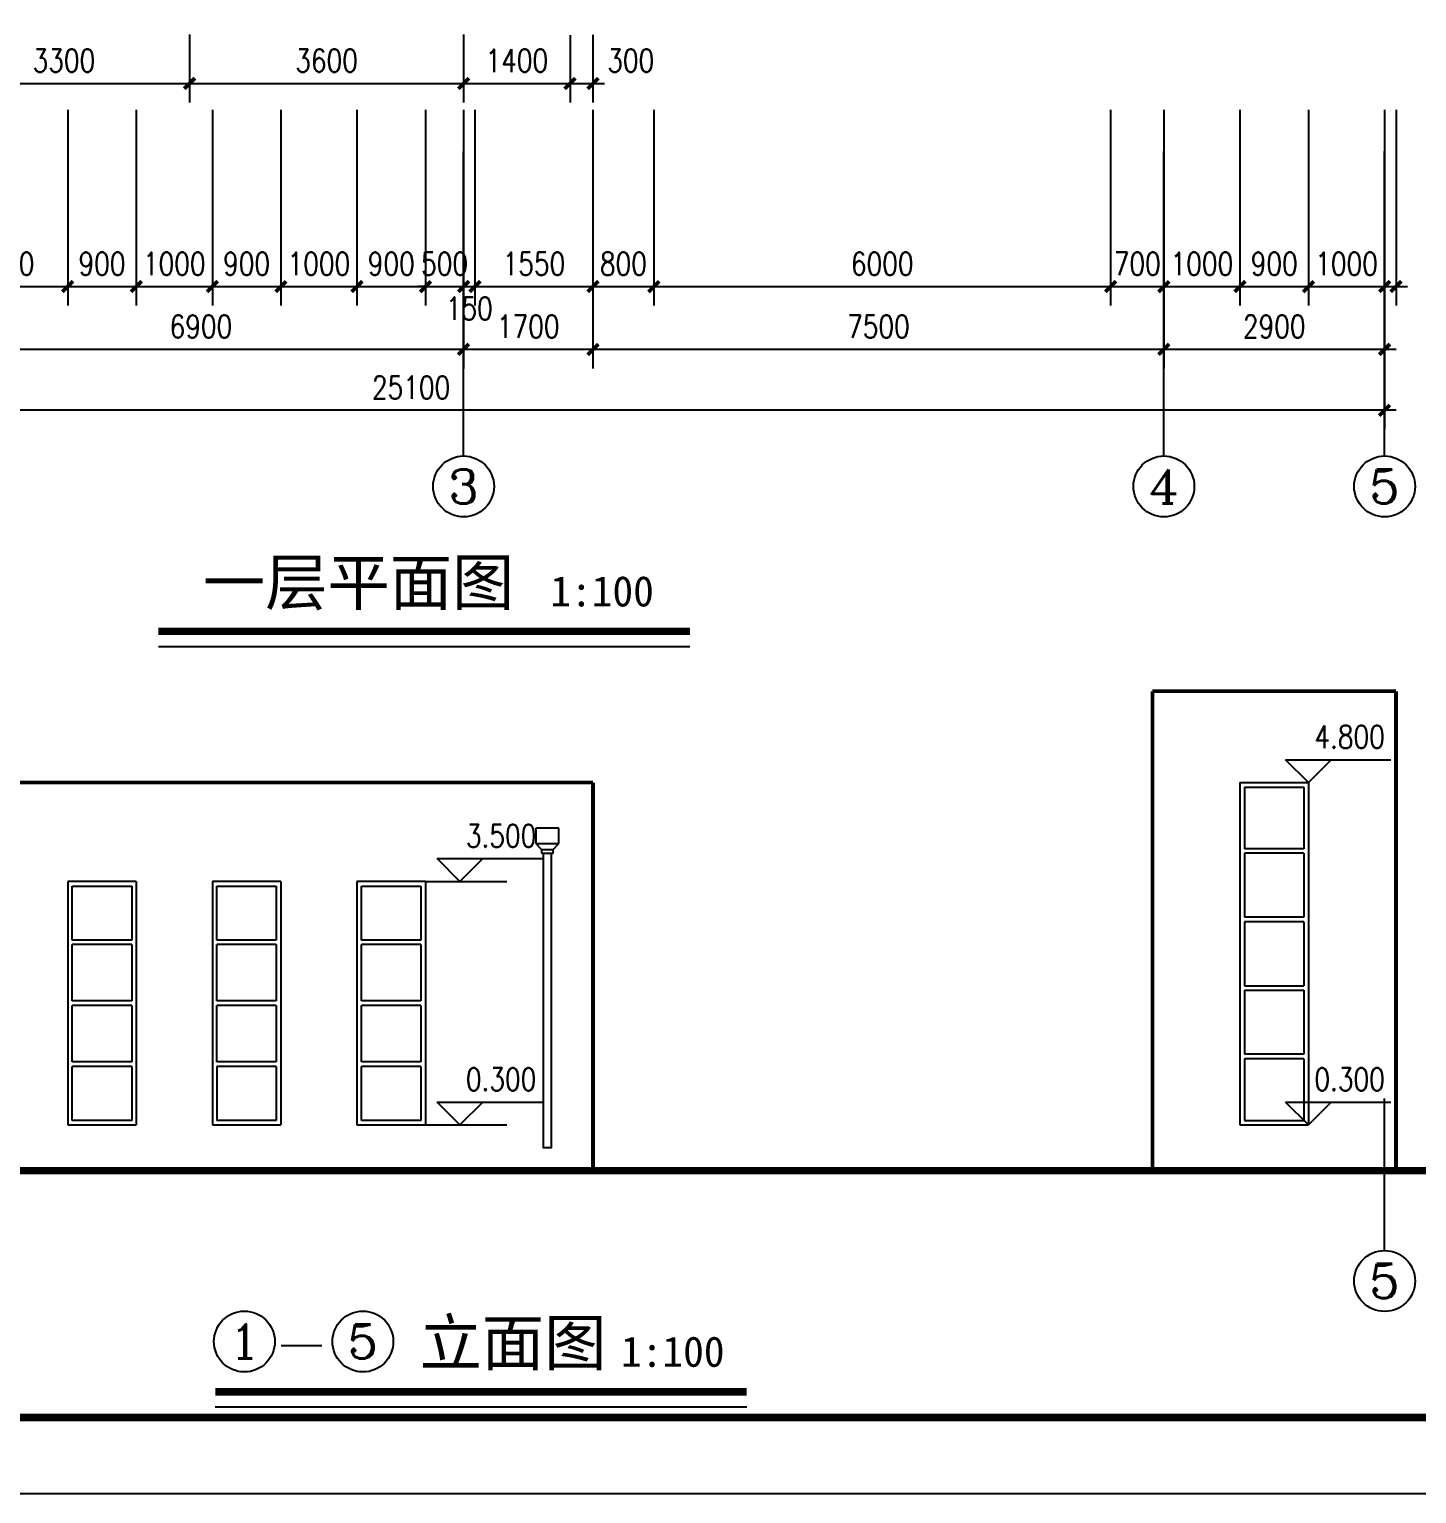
# Model space of a CAD drawing. Extents: x 458975 to 585950, y -118893 to 21149.
# Drawn here: x 476254 to 494481, y -70226 to -50985 of the extents above; entities that cross this region are included whole.
import ezdxf
from ezdxf.enums import TextEntityAlignment as Align

# ---------------------------------------------------------------- set-up
doc = ezdxf.new("R2010")
doc.units = 0
doc.header["$LTSCALE"] = 1000
doc.header["$MEASUREMENT"] = 0
doc.linetypes.add('ACAD_ISO04W100', pattern=[30.5, 24, -3, 0.5, -3])
doc.layers.get('0').update_dxf_attribs({"linetype": 'CONTINUOUS'})
doc.layers.get('DEFPOINTS').update_dxf_attribs({"linetype": 'CONTINUOUS'})
for name, color, linetype in [('AXIS', 3, 'CONTINUOUS'), ('AXIS_TEXT', 3, 'CONTINUOUS'), ('DOTE', 1, 'ACAD_ISO04W100'), ('E_GROUND', 2, 'CONTINUOUS'), ('E_OTHER', 7, 'CONTINUOUS'), ('E_WALL', 255, 'CONTINUOUS'), ('E_WINDOW', 4, 'CONTINUOUS'), ('LEVL', 3, 'CONTINUOUS'), ('PUB_DIM', 3, 'CONTINUOUS'), ('PUB_TEXT', 7, 'CONTINUOUS'), ('PUB_TITLE', 4, 'CONTINUOUS')]:
    doc.layers.add(name, color=color, linetype=linetype)
doc.styles.add('-新宋体', font='NSimSun.ttf')
doc.styles.add('COMPLEX', font='COMPLEX.shx')
doc.styles.add('dim_font', font='SIMPLEX.shx', dxfattribs={"width": 0.8})
doc.dimstyles.new('DIMN', dxfattribs={"dimtxt": 300, "dimasz": 100, "dimexe": 250, "dimexo": 300, "dimgap": 0, "dimtad": 0, "dimdec": 0, "dimzin": 0, "dimdsep": 46, "dimtxsty": 'dim_font', "dimblk": 'ARCHTICK', "dimcen": 0.09, "dimdle": 150, "dimclrt": 7, "dimazin": 0, "dimtfac": 1, "dimtdec": 0, "dimtix": 1, "dimtmove": 2, "dimatfit": 3, "dimfxl": 1, "dimtvp": 1, "dimtolj": 1, "dimtzin": 0, "dimarcsym": 0})

# ---------------------------------------------------------------- blocks, each defined once
blk = doc.blocks.new('_axiso')
blk.add_circle((0, 0), 0.5)
at = {"layer": 'AXIS_TEXT', "style": 'COMPLEX', "width": 1.041667}
blk.add_attdef('A', text='', height=0.56, dxfattribs=at).set_placement((-0.25, -0.28), (0.25, -0.28), align=Align.FIT)
blk = doc.blocks.new('_archtick')
at = {"const_width": 0.5}
blk.add_lwpolyline([(-0.7, -0.7), (0.7, 0.7)], dxfattribs=at)
blk = doc.blocks.new('*D15')
at = {"layer": 'AXIS', "color": 0, "lineweight": -2, "transparency": 16777216}
for p, q in [((491159, -52891), (491159, -55441)), ((494059, -52891), (494059, -55441)), ((494209, -55191), (491009, -55191))]:
    blk.add_line(p, q, dxfattribs=at)
at = {"layer": 'DEFPOINTS', "color": 0, "transparency": 16777216}
for p in [(491159, -52591), (494059, -52591), (491159, -55191)]:
    blk.add_point(p, dxfattribs=at)
at = {"layer": 'AXIS', "color": 0, "lineweight": -2, "transparency": 16777216, "xscale": 100, "yscale": 100, "zscale": 100, "rotation": 180}
blk.add_blockref('_archtick', (491159, -55191), dxfattribs=at)
at = {"layer": 'AXIS', "color": 0, "lineweight": -2, "transparency": 16777216, "xscale": 100, "yscale": 100, "zscale": 100}
blk.add_blockref('_archtick', (494059, -55191), dxfattribs=at)
at = {"layer": 'AXIS', "color": 7, "transparency": 16777216, "insert": (492609, -54891), "char_height": 300, "attachment_point": 5, "style": 'dim_font'}
blk.add_mtext('\\A1;2900', dxfattribs=at)
blk = doc.blocks.new('*D16')
at = {"layer": 'AXIS', "color": 0, "lineweight": -2, "transparency": 16777216}
for p, q in [((483659, -52891), (483659, -55441)), ((491159, -52891), (491159, -55441)), ((491309, -55191), (483509, -55191))]:
    blk.add_line(p, q, dxfattribs=at)
at = {"layer": 'DEFPOINTS', "color": 0, "transparency": 16777216}
for p in [(483659, -52591), (491159, -52591), (483659, -55191)]:
    blk.add_point(p, dxfattribs=at)
at = {"layer": 'AXIS', "color": 0, "lineweight": -2, "transparency": 16777216, "xscale": 100, "yscale": 100, "zscale": 100, "rotation": 180}
blk.add_blockref('_archtick', (483659, -55191), dxfattribs=at)
at = {"layer": 'AXIS', "color": 0, "lineweight": -2, "transparency": 16777216, "xscale": 100, "yscale": 100, "zscale": 100}
blk.add_blockref('_archtick', (491159, -55191), dxfattribs=at)
at = {"layer": 'AXIS', "color": 7, "transparency": 16777216, "insert": (487409, -54891), "char_height": 300, "attachment_point": 5, "style": 'dim_font'}
blk.add_mtext('\\A1;7500', dxfattribs=at)
blk = doc.blocks.new('*D17')
at = {"layer": 'AXIS', "color": 0, "lineweight": -2, "transparency": 16777216}
for p, q in [((481959, -52891), (481959, -55441)), ((483659, -52891), (483659, -55441)), ((483809, -55191), (481809, -55191))]:
    blk.add_line(p, q, dxfattribs=at)
at = {"layer": 'DEFPOINTS', "color": 0, "transparency": 16777216}
for p in [(481959, -52591), (483659, -52591), (481959, -55191)]:
    blk.add_point(p, dxfattribs=at)
at = {"layer": 'AXIS', "color": 0, "lineweight": -2, "transparency": 16777216, "xscale": 100, "yscale": 100, "zscale": 100, "rotation": 180}
blk.add_blockref('_archtick', (481959, -55191), dxfattribs=at)
at = {"layer": 'AXIS', "color": 0, "lineweight": -2, "transparency": 16777216, "xscale": 100, "yscale": 100, "zscale": 100}
blk.add_blockref('_archtick', (483659, -55191), dxfattribs=at)
at = {"layer": 'AXIS', "color": 7, "transparency": 16777216, "insert": (482809, -54891), "char_height": 300, "attachment_point": 5, "style": 'dim_font'}
blk.add_mtext('\\A1;1700', dxfattribs=at)
blk = doc.blocks.new('*D18')
at = {"layer": 'AXIS', "color": 0, "lineweight": -2, "transparency": 16777216}
for p, q in [((475059, -52891), (475059, -55441)), ((481959, -52891), (481959, -55441)), ((482109, -55191), (474909, -55191))]:
    blk.add_line(p, q, dxfattribs=at)
at = {"layer": 'DEFPOINTS', "color": 0, "transparency": 16777216}
for p in [(475059, -52591), (481959, -52591), (475059, -55191)]:
    blk.add_point(p, dxfattribs=at)
at = {"layer": 'AXIS', "color": 0, "lineweight": -2, "transparency": 16777216, "xscale": 100, "yscale": 100, "zscale": 100, "rotation": 180}
blk.add_blockref('_archtick', (475059, -55191), dxfattribs=at)
at = {"layer": 'AXIS', "color": 0, "lineweight": -2, "transparency": 16777216, "xscale": 100, "yscale": 100, "zscale": 100}
blk.add_blockref('_archtick', (481959, -55191), dxfattribs=at)
at = {"layer": 'AXIS', "color": 7, "transparency": 16777216, "insert": (478509, -54891), "char_height": 300, "attachment_point": 5, "style": 'dim_font'}
blk.add_mtext('\\A1;6900', dxfattribs=at)
blk = doc.blocks.new('*D20')
at = {"layer": 'AXIS', "color": 0, "lineweight": -2, "transparency": 16777216}
for p, q in [((468959, -52891), (468959, -56241)), ((494059, -52891), (494059, -56241)), ((494209, -55991), (468809, -55991))]:
    blk.add_line(p, q, dxfattribs=at)
at = {"layer": 'DEFPOINTS', "color": 0, "transparency": 16777216}
for p in [(468959, -52591), (494059, -52591), (468959, -55991)]:
    blk.add_point(p, dxfattribs=at)
at = {"layer": 'AXIS', "color": 0, "lineweight": -2, "transparency": 16777216, "xscale": 100, "yscale": 100, "zscale": 100, "rotation": 180}
blk.add_blockref('_archtick', (468959, -55991), dxfattribs=at)
at = {"layer": 'AXIS', "color": 0, "lineweight": -2, "transparency": 16777216, "xscale": 100, "yscale": 100, "zscale": 100}
blk.add_blockref('_archtick', (494059, -55991), dxfattribs=at)
at = {"layer": 'AXIS', "color": 7, "transparency": 16777216, "insert": (481270, -55691), "char_height": 300, "attachment_point": 5, "style": 'dim_font'}
blk.add_mtext('\\A1;25100', dxfattribs=at)
blk = doc.blocks.new('*D67')
at = {"layer": 'DEFPOINTS', "color": 0, "transparency": 16777216}
for p in [(475059, -51741), (476759, -51741), (476759, -54365)]:
    blk.add_point(p, dxfattribs=at)
at = {"layer": 'PUB_DIM', "color": 0, "lineweight": -2, "transparency": 16777216}
for p, q in [((475059, -52041), (475059, -54615)), ((476759, -52041), (476759, -54615)), ((474909, -54365), (476909, -54365))]:
    blk.add_line(p, q, dxfattribs=at)
at = {"layer": 'PUB_DIM', "color": 0, "lineweight": -2, "transparency": 16777216, "xscale": 100, "yscale": 100, "zscale": 100, "rotation": 180}
blk.add_blockref('_archtick', (475059, -54365), dxfattribs=at)
at = {"layer": 'PUB_DIM', "color": 0, "lineweight": -2, "transparency": 16777216, "xscale": 100, "yscale": 100, "zscale": 100}
blk.add_blockref('_archtick', (476759, -54365), dxfattribs=at)
at = {"layer": 'PUB_DIM', "color": 7, "transparency": 16777216, "insert": (475909, -54065), "char_height": 300, "attachment_point": 5, "style": 'dim_font'}
blk.add_mtext('\\A1;1700', dxfattribs=at)
blk = doc.blocks.new('*D68')
at = {"layer": 'DEFPOINTS', "color": 0, "transparency": 16777216}
for p in [(476759, -51741), (477659, -51741), (477659, -54365)]:
    blk.add_point(p, dxfattribs=at)
at = {"layer": 'PUB_DIM', "color": 0, "lineweight": -2, "transparency": 16777216}
for p, q in [((476759, -52041), (476759, -54615)), ((477659, -52041), (477659, -54615)), ((476609, -54365), (477809, -54365))]:
    blk.add_line(p, q, dxfattribs=at)
at = {"layer": 'PUB_DIM', "color": 0, "lineweight": -2, "transparency": 16777216, "xscale": 100, "yscale": 100, "zscale": 100, "rotation": 180}
blk.add_blockref('_archtick', (476759, -54365), dxfattribs=at)
at = {"layer": 'PUB_DIM', "color": 0, "lineweight": -2, "transparency": 16777216, "xscale": 100, "yscale": 100, "zscale": 100}
blk.add_blockref('_archtick', (477659, -54365), dxfattribs=at)
at = {"layer": 'PUB_DIM', "color": 7, "transparency": 16777216, "insert": (477209, -54065), "char_height": 300, "attachment_point": 5, "style": 'dim_font'}
blk.add_mtext('\\A1;900', dxfattribs=at)
blk = doc.blocks.new('*D69')
at = {"layer": 'DEFPOINTS', "color": 0, "transparency": 16777216}
for p in [(477659, -51741), (478659, -51741), (478659, -54365)]:
    blk.add_point(p, dxfattribs=at)
at = {"layer": 'PUB_DIM', "color": 0, "lineweight": -2, "transparency": 16777216}
for p, q in [((477659, -52041), (477659, -54615)), ((478659, -52041), (478659, -54615)), ((477509, -54365), (478809, -54365))]:
    blk.add_line(p, q, dxfattribs=at)
at = {"layer": 'PUB_DIM', "color": 0, "lineweight": -2, "transparency": 16777216, "xscale": 100, "yscale": 100, "zscale": 100, "rotation": 180}
blk.add_blockref('_archtick', (477659, -54365), dxfattribs=at)
at = {"layer": 'PUB_DIM', "color": 0, "lineweight": -2, "transparency": 16777216, "xscale": 100, "yscale": 100, "zscale": 100}
blk.add_blockref('_archtick', (478659, -54365), dxfattribs=at)
at = {"layer": 'PUB_DIM', "color": 7, "transparency": 16777216, "insert": (478159, -54065), "char_height": 300, "attachment_point": 5, "style": 'dim_font'}
blk.add_mtext('\\A1;1000', dxfattribs=at)
blk = doc.blocks.new('*D70')
at = {"layer": 'DEFPOINTS', "color": 0, "transparency": 16777216}
for p in [(478659, -51741), (479559, -51741), (479559, -54365)]:
    blk.add_point(p, dxfattribs=at)
at = {"layer": 'PUB_DIM', "color": 0, "lineweight": -2, "transparency": 16777216}
for p, q in [((478659, -52041), (478659, -54615)), ((479559, -52041), (479559, -54615)), ((478509, -54365), (479709, -54365))]:
    blk.add_line(p, q, dxfattribs=at)
at = {"layer": 'PUB_DIM', "color": 0, "lineweight": -2, "transparency": 16777216, "xscale": 100, "yscale": 100, "zscale": 100, "rotation": 180}
blk.add_blockref('_archtick', (478659, -54365), dxfattribs=at)
at = {"layer": 'PUB_DIM', "color": 0, "lineweight": -2, "transparency": 16777216, "xscale": 100, "yscale": 100, "zscale": 100}
blk.add_blockref('_archtick', (479559, -54365), dxfattribs=at)
at = {"layer": 'PUB_DIM', "color": 7, "transparency": 16777216, "insert": (479109, -54065), "char_height": 300, "attachment_point": 5, "style": 'dim_font'}
blk.add_mtext('\\A1;900', dxfattribs=at)
blk = doc.blocks.new('*D71')
at = {"layer": 'DEFPOINTS', "color": 0, "transparency": 16777216}
for p in [(479559, -51741), (480559, -51741), (480559, -54365)]:
    blk.add_point(p, dxfattribs=at)
at = {"layer": 'PUB_DIM', "color": 0, "lineweight": -2, "transparency": 16777216}
for p, q in [((479559, -52041), (479559, -54615)), ((480559, -52041), (480559, -54615)), ((479409, -54365), (480709, -54365))]:
    blk.add_line(p, q, dxfattribs=at)
at = {"layer": 'PUB_DIM', "color": 0, "lineweight": -2, "transparency": 16777216, "xscale": 100, "yscale": 100, "zscale": 100, "rotation": 180}
blk.add_blockref('_archtick', (479559, -54365), dxfattribs=at)
at = {"layer": 'PUB_DIM', "color": 0, "lineweight": -2, "transparency": 16777216, "xscale": 100, "yscale": 100, "zscale": 100}
blk.add_blockref('_archtick', (480559, -54365), dxfattribs=at)
at = {"layer": 'PUB_DIM', "color": 7, "transparency": 16777216, "insert": (480059, -54065), "char_height": 300, "attachment_point": 5, "style": 'dim_font'}
blk.add_mtext('\\A1;1000', dxfattribs=at)
blk = doc.blocks.new('*D72')
at = {"layer": 'DEFPOINTS', "color": 0, "transparency": 16777216}
for p in [(480559, -51741), (481459, -51741), (481459, -54365)]:
    blk.add_point(p, dxfattribs=at)
at = {"layer": 'PUB_DIM', "color": 0, "lineweight": -2, "transparency": 16777216}
for p, q in [((480559, -52041), (480559, -54615)), ((481459, -52041), (481459, -54615)), ((480409, -54365), (481609, -54365))]:
    blk.add_line(p, q, dxfattribs=at)
at = {"layer": 'PUB_DIM', "color": 0, "lineweight": -2, "transparency": 16777216, "xscale": 100, "yscale": 100, "zscale": 100, "rotation": 180}
blk.add_blockref('_archtick', (480559, -54365), dxfattribs=at)
at = {"layer": 'PUB_DIM', "color": 0, "lineweight": -2, "transparency": 16777216, "xscale": 100, "yscale": 100, "zscale": 100}
blk.add_blockref('_archtick', (481459, -54365), dxfattribs=at)
at = {"layer": 'PUB_DIM', "color": 7, "transparency": 16777216, "insert": (481009, -54065), "char_height": 300, "attachment_point": 5, "style": 'dim_font'}
blk.add_mtext('\\A1;900', dxfattribs=at)
blk = doc.blocks.new('*D73')
at = {"layer": 'DEFPOINTS', "color": 0, "transparency": 16777216}
for p in [(481459, -51741), (481959, -51741), (481959, -54365)]:
    blk.add_point(p, dxfattribs=at)
at = {"layer": 'PUB_DIM', "color": 0, "lineweight": -2, "transparency": 16777216}
for p, q in [((481459, -52041), (481459, -54615)), ((481959, -52041), (481959, -54615)), ((481459, -54365), (481359, -54365)), ((481459, -54365), (481959, -54365)), ((481959, -54365), (482059, -54365))]:
    blk.add_line(p, q, dxfattribs=at)
at = {"layer": 'PUB_DIM', "color": 0, "lineweight": -2, "transparency": 16777216, "xscale": 100, "yscale": 100, "zscale": 100}
blk.add_blockref('_archtick', (481459, -54365), dxfattribs=at)
at = {"layer": 'PUB_DIM', "color": 0, "lineweight": -2, "transparency": 16777216, "xscale": 100, "yscale": 100, "zscale": 100, "rotation": 180}
blk.add_blockref('_archtick', (481959, -54365), dxfattribs=at)
at = {"layer": 'PUB_DIM', "color": 7, "transparency": 16777216, "insert": (481709, -54065), "char_height": 300, "attachment_point": 5, "style": 'dim_font'}
blk.add_mtext('\\A1;500', dxfattribs=at)
blk = doc.blocks.new('*D74')
at = {"layer": 'DEFPOINTS', "color": 0, "transparency": 16777216}
for p in [(481959, -51741), (482109, -51741), (482109, -54365)]:
    blk.add_point(p, dxfattribs=at)
at = {"layer": 'PUB_DIM', "color": 0, "lineweight": -2, "transparency": 16777216}
for p, q in [((481959, -52041), (481959, -54615)), ((482109, -52041), (482109, -54615)), ((481809, -54365), (482259, -54365))]:
    blk.add_line(p, q, dxfattribs=at)
at = {"layer": 'PUB_DIM', "color": 0, "lineweight": -2, "transparency": 16777216, "xscale": 100, "yscale": 100, "zscale": 100, "rotation": 180}
blk.add_blockref('_archtick', (481959, -54365), dxfattribs=at)
at = {"layer": 'PUB_DIM', "color": 0, "lineweight": -2, "transparency": 16777216, "xscale": 100, "yscale": 100, "zscale": 100}
blk.add_blockref('_archtick', (482109, -54365), dxfattribs=at)
at = {"layer": 'PUB_DIM', "color": 7, "transparency": 16777216, "insert": (482034, -54653), "char_height": 300, "attachment_point": 5, "style": 'dim_font'}
blk.add_mtext('\\A1;150', dxfattribs=at)
blk = doc.blocks.new('*D75')
at = {"layer": 'DEFPOINTS', "color": 0, "transparency": 16777216}
for p in [(482109, -51741), (483659, -51741), (483659, -54365)]:
    blk.add_point(p, dxfattribs=at)
at = {"layer": 'PUB_DIM', "color": 0, "lineweight": -2, "transparency": 16777216}
for p, q in [((482109, -52041), (482109, -54615)), ((483659, -52041), (483659, -54615)), ((481959, -54365), (483809, -54365))]:
    blk.add_line(p, q, dxfattribs=at)
at = {"layer": 'PUB_DIM', "color": 0, "lineweight": -2, "transparency": 16777216, "xscale": 100, "yscale": 100, "zscale": 100, "rotation": 180}
blk.add_blockref('_archtick', (482109, -54365), dxfattribs=at)
at = {"layer": 'PUB_DIM', "color": 0, "lineweight": -2, "transparency": 16777216, "xscale": 100, "yscale": 100, "zscale": 100}
blk.add_blockref('_archtick', (483659, -54365), dxfattribs=at)
at = {"layer": 'PUB_DIM', "color": 7, "transparency": 16777216, "insert": (482884, -54065), "char_height": 300, "attachment_point": 5, "style": 'dim_font'}
blk.add_mtext('\\A1;1550', dxfattribs=at)
blk = doc.blocks.new('*D76')
at = {"layer": 'DEFPOINTS', "color": 0, "transparency": 16777216}
for p in [(483659, -51741), (484459, -51741), (484459, -54365)]:
    blk.add_point(p, dxfattribs=at)
at = {"layer": 'PUB_DIM', "color": 0, "lineweight": -2, "transparency": 16777216}
for p, q in [((483659, -52041), (483659, -54615)), ((484459, -52041), (484459, -54615)), ((483509, -54365), (484609, -54365))]:
    blk.add_line(p, q, dxfattribs=at)
at = {"layer": 'PUB_DIM', "color": 0, "lineweight": -2, "transparency": 16777216, "xscale": 100, "yscale": 100, "zscale": 100, "rotation": 180}
blk.add_blockref('_archtick', (483659, -54365), dxfattribs=at)
at = {"layer": 'PUB_DIM', "color": 0, "lineweight": -2, "transparency": 16777216, "xscale": 100, "yscale": 100, "zscale": 100}
blk.add_blockref('_archtick', (484459, -54365), dxfattribs=at)
at = {"layer": 'PUB_DIM', "color": 7, "transparency": 16777216, "insert": (484059, -54065), "char_height": 300, "attachment_point": 5, "style": 'dim_font'}
blk.add_mtext('\\A1;800', dxfattribs=at)
blk = doc.blocks.new('*D77')
at = {"layer": 'DEFPOINTS', "color": 0, "transparency": 16777216}
for p in [(484459, -51741), (490459, -51741), (490459, -54365)]:
    blk.add_point(p, dxfattribs=at)
at = {"layer": 'PUB_DIM', "color": 0, "lineweight": -2, "transparency": 16777216}
for p, q in [((484459, -52041), (484459, -54615)), ((490459, -52041), (490459, -54615)), ((484309, -54365), (490609, -54365))]:
    blk.add_line(p, q, dxfattribs=at)
at = {"layer": 'PUB_DIM', "color": 0, "lineweight": -2, "transparency": 16777216, "xscale": 100, "yscale": 100, "zscale": 100, "rotation": 180}
blk.add_blockref('_archtick', (484459, -54365), dxfattribs=at)
at = {"layer": 'PUB_DIM', "color": 0, "lineweight": -2, "transparency": 16777216, "xscale": 100, "yscale": 100, "zscale": 100}
blk.add_blockref('_archtick', (490459, -54365), dxfattribs=at)
at = {"layer": 'PUB_DIM', "color": 7, "transparency": 16777216, "insert": (487459, -54065), "char_height": 300, "attachment_point": 5, "style": 'dim_font'}
blk.add_mtext('\\A1;6000', dxfattribs=at)
blk = doc.blocks.new('*D78')
at = {"layer": 'DEFPOINTS', "color": 0, "transparency": 16777216}
for p in [(490459, -51741), (491159, -51741), (491159, -54365)]:
    blk.add_point(p, dxfattribs=at)
at = {"layer": 'PUB_DIM', "color": 0, "lineweight": -2, "transparency": 16777216}
for p, q in [((490459, -52041), (490459, -54615)), ((491159, -52041), (491159, -54615)), ((490309, -54365), (491309, -54365))]:
    blk.add_line(p, q, dxfattribs=at)
at = {"layer": 'PUB_DIM', "color": 0, "lineweight": -2, "transparency": 16777216, "xscale": 100, "yscale": 100, "zscale": 100, "rotation": 180}
blk.add_blockref('_archtick', (490459, -54365), dxfattribs=at)
at = {"layer": 'PUB_DIM', "color": 0, "lineweight": -2, "transparency": 16777216, "xscale": 100, "yscale": 100, "zscale": 100}
blk.add_blockref('_archtick', (491159, -54365), dxfattribs=at)
at = {"layer": 'PUB_DIM', "color": 7, "transparency": 16777216, "insert": (490809, -54065), "char_height": 300, "attachment_point": 5, "style": 'dim_font'}
blk.add_mtext('\\A1;700', dxfattribs=at)
blk = doc.blocks.new('*D79')
at = {"layer": 'DEFPOINTS', "color": 0, "transparency": 16777216}
for p in [(491159, -51741), (492159, -51741), (492159, -54365)]:
    blk.add_point(p, dxfattribs=at)
at = {"layer": 'PUB_DIM', "color": 0, "lineweight": -2, "transparency": 16777216}
for p, q in [((491159, -52041), (491159, -54615)), ((492159, -52041), (492159, -54615)), ((491009, -54365), (492309, -54365))]:
    blk.add_line(p, q, dxfattribs=at)
at = {"layer": 'PUB_DIM', "color": 0, "lineweight": -2, "transparency": 16777216, "xscale": 100, "yscale": 100, "zscale": 100, "rotation": 180}
blk.add_blockref('_archtick', (491159, -54365), dxfattribs=at)
at = {"layer": 'PUB_DIM', "color": 0, "lineweight": -2, "transparency": 16777216, "xscale": 100, "yscale": 100, "zscale": 100}
blk.add_blockref('_archtick', (492159, -54365), dxfattribs=at)
at = {"layer": 'PUB_DIM', "color": 7, "transparency": 16777216, "insert": (491659, -54065), "char_height": 300, "attachment_point": 5, "style": 'dim_font'}
blk.add_mtext('\\A1;1000', dxfattribs=at)
blk = doc.blocks.new('*D80')
at = {"layer": 'DEFPOINTS', "color": 0, "transparency": 16777216}
for p in [(492159, -51741), (493059, -51741), (493059, -54365)]:
    blk.add_point(p, dxfattribs=at)
at = {"layer": 'PUB_DIM', "color": 0, "lineweight": -2, "transparency": 16777216}
for p, q in [((492159, -52041), (492159, -54615)), ((493059, -52041), (493059, -54615)), ((492009, -54365), (493209, -54365))]:
    blk.add_line(p, q, dxfattribs=at)
at = {"layer": 'PUB_DIM', "color": 0, "lineweight": -2, "transparency": 16777216, "xscale": 100, "yscale": 100, "zscale": 100, "rotation": 180}
blk.add_blockref('_archtick', (492159, -54365), dxfattribs=at)
at = {"layer": 'PUB_DIM', "color": 0, "lineweight": -2, "transparency": 16777216, "xscale": 100, "yscale": 100, "zscale": 100}
blk.add_blockref('_archtick', (493059, -54365), dxfattribs=at)
at = {"layer": 'PUB_DIM', "color": 7, "transparency": 16777216, "insert": (492609, -54065), "char_height": 300, "attachment_point": 5, "style": 'dim_font'}
blk.add_mtext('\\A1;900', dxfattribs=at)
blk = doc.blocks.new('*D81')
at = {"layer": 'DEFPOINTS', "color": 0, "transparency": 16777216}
for p in [(493059, -51741), (494059, -51741), (494059, -54365)]:
    blk.add_point(p, dxfattribs=at)
at = {"layer": 'PUB_DIM', "color": 0, "lineweight": -2, "transparency": 16777216}
for p, q in [((493059, -52041), (493059, -54615)), ((494059, -52041), (494059, -54615)), ((492909, -54365), (494209, -54365))]:
    blk.add_line(p, q, dxfattribs=at)
at = {"layer": 'PUB_DIM', "color": 0, "lineweight": -2, "transparency": 16777216, "xscale": 100, "yscale": 100, "zscale": 100, "rotation": 180}
blk.add_blockref('_archtick', (493059, -54365), dxfattribs=at)
at = {"layer": 'PUB_DIM', "color": 0, "lineweight": -2, "transparency": 16777216, "xscale": 100, "yscale": 100, "zscale": 100}
blk.add_blockref('_archtick', (494059, -54365), dxfattribs=at)
at = {"layer": 'PUB_DIM', "color": 7, "transparency": 16777216, "insert": (493559, -54065), "char_height": 300, "attachment_point": 5, "style": 'dim_font'}
blk.add_mtext('\\A1;1000', dxfattribs=at)
blk = doc.blocks.new('*D82')
at = {"layer": 'DEFPOINTS', "color": 0, "transparency": 16777216}
for p in [(494059, -51741), (494209, -51741), (494209, -54365)]:
    blk.add_point(p, dxfattribs=at)
at = {"layer": 'PUB_DIM', "color": 0, "lineweight": -2, "transparency": 16777216}
for p, q in [((494059, -52041), (494059, -54615)), ((494209, -52041), (494209, -54615)), ((493909, -54365), (494359, -54365))]:
    blk.add_line(p, q, dxfattribs=at)
at = {"layer": 'PUB_DIM', "color": 0, "lineweight": -2, "transparency": 16777216, "xscale": 100, "yscale": 100, "zscale": 100, "rotation": 180}
blk.add_blockref('_archtick', (494059, -54365), dxfattribs=at)
at = {"layer": 'PUB_DIM', "color": 0, "lineweight": -2, "transparency": 16777216, "xscale": 100, "yscale": 100, "zscale": 100}
blk.add_blockref('_archtick', (494209, -54365), dxfattribs=at)
at = {"layer": 'PUB_DIM', "color": 7, "transparency": 16777216, "insert": (495081, -54065), "char_height": 300, "attachment_point": 5, "style": 'dim_font'}
blk.add_mtext('\\A1;150', dxfattribs=at)
blk = doc.blocks.new('*D97')
at = {"layer": 'DEFPOINTS', "color": 0, "transparency": 16777216}
for p in [(481959, -50765), (483359, -50761), (483359, -51697)]:
    blk.add_point(p, dxfattribs=at)
at = {"layer": 'PUB_DIM', "color": 0, "lineweight": -2, "transparency": 16777216}
for p, q in [((481959, -51065), (481959, -51947)), ((483359, -51061), (483359, -51947)), ((481809, -51697), (483509, -51697))]:
    blk.add_line(p, q, dxfattribs=at)
at = {"layer": 'PUB_DIM', "color": 0, "lineweight": -2, "transparency": 16777216, "xscale": 100, "yscale": 100, "zscale": 100, "rotation": 180}
blk.add_blockref('_archtick', (481959, -51697), dxfattribs=at)
at = {"layer": 'PUB_DIM', "color": 0, "lineweight": -2, "transparency": 16777216, "xscale": 100, "yscale": 100, "zscale": 100}
blk.add_blockref('_archtick', (483359, -51697), dxfattribs=at)
at = {"layer": 'PUB_DIM', "color": 7, "transparency": 16777216, "insert": (482659, -51397), "char_height": 300, "attachment_point": 5, "style": 'dim_font'}
blk.add_mtext('\\A1;1400', dxfattribs=at)
blk = doc.blocks.new('*D98')
at = {"layer": 'DEFPOINTS', "color": 0, "transparency": 16777216}
for p in [(483359, -50761), (483659, -50756), (483659, -51697)]:
    blk.add_point(p, dxfattribs=at)
at = {"layer": 'PUB_DIM', "color": 0, "lineweight": -2, "transparency": 16777216}
for p, q in [((483359, -51061), (483359, -51947)), ((483659, -51056), (483659, -51947)), ((483209, -51697), (483809, -51697))]:
    blk.add_line(p, q, dxfattribs=at)
at = {"layer": 'PUB_DIM', "color": 0, "lineweight": -2, "transparency": 16777216, "xscale": 100, "yscale": 100, "zscale": 100, "rotation": 180}
blk.add_blockref('_archtick', (483359, -51697), dxfattribs=at)
at = {"layer": 'PUB_DIM', "color": 0, "lineweight": -2, "transparency": 16777216, "xscale": 100, "yscale": 100, "zscale": 100}
blk.add_blockref('_archtick', (483659, -51697), dxfattribs=at)
at = {"layer": 'PUB_DIM', "color": 7, "transparency": 16777216, "insert": (484156, -51397), "char_height": 300, "attachment_point": 5, "style": 'dim_font'}
blk.add_mtext('\\A1;300', dxfattribs=at)
blk = doc.blocks.new('_RAINH')
for p, q in [((-150, 0), (-150, -200)), ((150, 0), (-150, 0)), ((150, -200), (150, 0)), ((-150, -200), (150, -200)), ((-150, -200), (-75, -280)), ((-75, -280), (75, -280)), ((-75, -280), (-75, -330)), ((-75, -330), (75, -330)), ((75, -280), (150, -200)), ((75, -330), (75, -280))]:
    blk.add_line(p, q)
blk = doc.blocks.new('*D281')
at = {"layer": 'DEFPOINTS', "color": 0, "transparency": 16777216}
for p in [(475059, -50754), (478359, -50754), (478359, -51697)]:
    blk.add_point(p, dxfattribs=at)
at = {"layer": 'PUB_DIM', "color": 0, "lineweight": -2, "transparency": 16777216}
for p, q in [((475059, -51054), (475059, -51947)), ((478359, -51054), (478359, -51947)), ((474909, -51697), (478509, -51697))]:
    blk.add_line(p, q, dxfattribs=at)
at = {"layer": 'PUB_DIM', "color": 0, "lineweight": -2, "transparency": 16777216, "xscale": 100, "yscale": 100, "zscale": 100, "rotation": 180}
blk.add_blockref('_archtick', (475059, -51697), dxfattribs=at)
at = {"layer": 'PUB_DIM', "color": 0, "lineweight": -2, "transparency": 16777216, "xscale": 100, "yscale": 100, "zscale": 100}
blk.add_blockref('_archtick', (478359, -51697), dxfattribs=at)
at = {"layer": 'PUB_DIM', "color": 7, "transparency": 16777216, "insert": (476709, -51397), "char_height": 300, "attachment_point": 5, "style": 'dim_font'}
blk.add_mtext('\\A1;3300', dxfattribs=at)
blk = doc.blocks.new('*D282')
at = {"layer": 'DEFPOINTS', "color": 0, "transparency": 16777216}
for p in [(478359, -50754), (481959, -50754), (481959, -51697)]:
    blk.add_point(p, dxfattribs=at)
at = {"layer": 'PUB_DIM', "color": 0, "lineweight": -2, "transparency": 16777216}
for p, q in [((478359, -51054), (478359, -51947)), ((481959, -51054), (481959, -51947)), ((478209, -51697), (482109, -51697))]:
    blk.add_line(p, q, dxfattribs=at)
at = {"layer": 'PUB_DIM', "color": 0, "lineweight": -2, "transparency": 16777216, "xscale": 100, "yscale": 100, "zscale": 100, "rotation": 180}
blk.add_blockref('_archtick', (478359, -51697), dxfattribs=at)
at = {"layer": 'PUB_DIM', "color": 0, "lineweight": -2, "transparency": 16777216, "xscale": 100, "yscale": 100, "zscale": 100}
blk.add_blockref('_archtick', (481959, -51697), dxfattribs=at)
at = {"layer": 'PUB_DIM', "color": 7, "transparency": 16777216, "insert": (480159, -51397), "char_height": 300, "attachment_point": 5, "style": 'dim_font'}
blk.add_mtext('\\A1;3600', dxfattribs=at)

msp = doc.modelspace()

# ---------------------------------------------------------------- linework, layer by layer
at = {"ltscale": 10, "const_width": 100}
for points in [[(477950.4, -58895.2), (484932.2, -58895.2)], [(478696.7, -68885.7), (485678.6, -68885.7)]]:
    msp.add_lwpolyline(points, dxfattribs=at)
at = {"ltscale": 10}
for points in [[(477950.4, -59095.2), (484932.2, -59095.2)], [(478696.7, -69085.7), (485678.6, -69085.7)]]:
    msp.add_lwpolyline(points, dxfattribs=at)
at = {"layer": 'AXIS'}
for p, q in [((481959, -56591.4), (481959, -52591.4)), ((491159, -56591.4), (491159, -52591.4)), ((494059, -56591.4), (494059, -52591.4))]:
    msp.add_line(p, q, dxfattribs=at)
at = {"layer": 'DOTE'}
msp.add_line((494059, -67031.5), (494059, -65031.5), dxfattribs=at)
at = {"layer": 'E_GROUND', "const_width": 100}
msp.add_lwpolyline([(467325, -65981.5), (496516.8, -65981.5)], dxfattribs=at)
at = {"layer": 'E_OTHER'}
msp.add_lwpolyline([(483109, -61811.5), (483109, -65681.5), (483009, -65681.5), (483009, -61811.5)], dxfattribs=at)
at = {"layer": 'E_WALL', "const_width": 50}
for points in [[(491009, -59681.5), (491009, -65981.5)], [(491009, -59681.5), (494209, -59681.5)], [(494209, -59681.5), (494209, -65981.5)], [(468809, -60881.5), (483659, -60881.5)], [(483659, -60881.5), (483659, -65981.5)]]:
    msp.add_lwpolyline(points, dxfattribs=at)
at = {"layer": 'E_WINDOW'}
for p, q in [((492159, -60881.5), (492159, -65381.5)), ((492159, -60881.5), (493059, -60881.5)), ((492219, -60941.5), (492999, -60941.5)), ((492219, -60941.5), (492219, -61751.5)), ((492999, -60941.5), (492999, -61751.5)), ((493059, -60881.5), (493059, -65381.5)), ((492999, -61751.5), (492219, -61751.5)), ((492999, -61811.5), (492219, -61811.5)), ((492219, -61811.5), (492219, -62651.5)), ((492999, -61811.5), (492999, -62651.5)), ((476759, -62181.5), (476759, -65381.5)), ((477659, -62181.5), (476759, -62181.5)), ((476819, -62241.5), (477599, -62241.5)), ((476819, -62951.5), (476819, -62241.5)), ((477599, -62241.5), (477599, -62951.5)), ((477659, -62181.5), (477659, -65381.5)), ((478659, -62181.5), (478659, -65381.5)), ((479559, -62181.5), (478659, -62181.5)), ((478719, -62951.5), (478719, -62241.5)), ((478719, -62241.5), (479499, -62241.5)), ((479499, -62241.5), (479499, -62951.5)), ((479559, -62181.5), (479559, -65381.5)), ((480559, -62181.5), (480559, -65381.5)), ((481459, -62181.5), (480559, -62181.5)), ((480619, -62241.5), (481399, -62241.5)), ((480619, -62951.5), (480619, -62241.5)), ((481399, -62241.5), (481399, -62951.5)), ((481459, -62181.5), (481459, -65381.5)), ((492999, -62651.5), (492219, -62651.5)), ((492999, -62711.5), (492219, -62711.5)), ((492219, -62711.5), (492219, -63551.5)), ((492999, -62711.5), (492999, -63551.5)), ((477599, -62951.5), (476819, -62951.5)), ((477599, -63011.5), (476819, -63011.5)), ((476819, -63751.5), (476819, -63011.5)), ((477599, -63011.5), (477599, -63751.5)), ((479499, -62951.5), (478719, -62951.5)), ((478719, -63751.5), (478719, -63011.5)), ((479499, -63011.5), (478719, -63011.5)), ((479499, -63011.5), (479499, -63751.5)), ((481399, -62951.5), (480619, -62951.5)), ((481399, -63011.5), (480619, -63011.5)), ((480619, -63751.5), (480619, -63011.5)), ((481399, -63011.5), (481399, -63751.5)), ((492219, -63551.5), (492999, -63551.5)), ((492219, -63611.5), (492999, -63611.5)), ((492219, -63611.5), (492219, -64451.5)), ((492999, -63611.5), (492999, -64451.5)), ((477599, -63751.5), (476819, -63751.5)), ((477599, -63811.5), (476819, -63811.5)), ((476819, -64551.5), (476819, -63811.5)), ((477599, -63811.5), (477599, -64551.5)), ((479499, -63751.5), (478719, -63751.5)), ((478719, -64551.5), (478719, -63811.5)), ((479499, -63811.5), (478719, -63811.5)), ((479499, -63811.5), (479499, -64551.5)), ((481399, -63751.5), (480619, -63751.5)), ((481399, -63811.5), (480619, -63811.5)), ((480619, -64551.5), (480619, -63811.5)), ((481399, -63811.5), (481399, -64551.5)), ((492999, -64451.5), (492219, -64451.5)), ((477599, -64551.5), (476819, -64551.5)), ((476819, -65321.5), (476819, -64611.5)), ((477599, -64611.5), (476819, -64611.5)), ((477599, -64611.5), (477599, -65321.5)), ((479499, -64551.5), (478719, -64551.5)), ((479499, -64611.5), (478719, -64611.5)), ((478719, -64611.5), (478719, -65321.5)), ((479499, -64611.5), (479499, -65321.5)), ((481399, -64551.5), (480619, -64551.5)), ((480619, -65321.5), (480619, -64611.5)), ((481399, -64611.5), (480619, -64611.5)), ((481399, -64611.5), (481399, -65321.5)), ((492999, -64511.5), (492219, -64511.5)), ((492219, -64511.5), (492219, -65321.5)), ((492999, -64511.5), (492999, -65321.5)), ((476759, -65381.5), (477659, -65381.5)), ((477599, -65321.5), (476819, -65321.5)), ((478659, -65381.5), (479559, -65381.5)), ((479499, -65321.5), (478719, -65321.5)), ((480559, -65381.5), (481459, -65381.5)), ((481399, -65321.5), (480619, -65321.5)), ((492159, -65381.5), (493059, -65381.5)), ((492219, -65321.5), (492999, -65321.5))]:
    msp.add_line(p, q, dxfattribs=at)
at = {"layer": 'LEVL'}
for p, q in [((493059, -60881.5), (492759, -60581.5)), ((492759, -60581.5), (493359, -60581.5)), ((493359, -60581.5), (493059, -60881.5)), ((493059, -60581.5), (494139, -60581.5)), ((481912.2, -62181.5), (481612.2, -61881.5)), ((481612.2, -61881.5), (482212.2, -61881.5)), ((482212.2, -61881.5), (481912.2, -62181.5)), ((481912.2, -61881.5), (482992.2, -61881.5)), ((481459, -62181.5), (482529.4, -62181.5)), ((481912.2, -65381.5), (481612.2, -65081.5)), ((481612.2, -65081.5), (482212.2, -65081.5)), ((482212.2, -65081.5), (481912.2, -65381.5)), ((481912.2, -65081.5), (482992.2, -65081.5)), ((493059, -65381.5), (492759, -65081.5)), ((492759, -65081.5), (493359, -65081.5)), ((493359, -65081.5), (493059, -65381.5)), ((493059, -65081.5), (494139, -65081.5)), ((481459, -65381.5), (482529.4, -65381.5)), ((479563.9, -68278.5), (480095.4, -68278.5))]:
    msp.add_line(p, q, dxfattribs=at)
at = {"layer": 'PUB_TITLE'}
msp.add_lwpolyline([(458975.5, -70226.1), (458975.5, -28226.1), (518375.5, -28226.1), (518375.5, -70226.1)], close=True, dxfattribs=at)
at = {"layer": 'PUB_TITLE', "const_width": 100}
msp.add_lwpolyline([(461475.5, -69226.1), (517375.5, -69226.1), (517375.5, -29226.1), (461475.5, -29226.1)], close=True, dxfattribs=at)

# ---------------------------------------------------------------- block references
at = {"layer": 'AXIS'}
ref = msp.add_blockref('_axiso', (481959, -56991.4), dxfattribs=dict(at, xscale=800, yscale=800, zscale=800))
ref.add_attrib('A', '3', dxfattribs={"layer": 'AXIS_TEXT', "height": 448, "style": 'COMPLEX', "width": 1.339286}).set_placement((481759, -57215.4), (482159, -57215.4), align=Align.FIT)
ref = msp.add_blockref('_axiso', (491159, -56991.4), dxfattribs=dict(at, xscale=800, yscale=800, zscale=800))
ref.add_attrib('A', '4', dxfattribs={"layer": 'AXIS_TEXT', "height": 448, "style": 'COMPLEX', "width": 1.171875}).set_placement((490959, -57215.4), (491359, -57215.4), align=Align.FIT)
ref = msp.add_blockref('_axiso', (494059, -56991.4), dxfattribs=dict(at, xscale=800, yscale=800, zscale=800))
ref.add_attrib('A', '5', dxfattribs={"layer": 'AXIS_TEXT', "height": 448, "style": 'COMPLEX', "width": 1.339286}).set_placement((493859, -57215.4), (494259, -57215.4), align=Align.FIT)
ref = msp.add_blockref('_axiso', (494059, -67431.5), dxfattribs=dict(at, xscale=800, yscale=800, zscale=800))
ref.add_attrib('A', '5', dxfattribs={"layer": 'AXIS_TEXT', "height": 448, "style": 'COMPLEX', "width": 1.339286}).set_placement((493859, -67655.5), (494259, -67655.5), align=Align.FIT)
ref = msp.add_blockref('_axiso', (479080.1, -68226.4), dxfattribs=dict(at, xscale=800, yscale=800, zscale=800))
ref.add_attrib('A', '1', dxfattribs={"layer": 'AXIS_TEXT', "height": 448, "style": 'COMPLEX', "width": 2.083333}).set_placement((478880.1, -68450.4), (479280.1, -68450.4), align=Align.FIT)
ref = msp.add_blockref('_axiso', (480636.2, -68226.4), dxfattribs=dict(at, xscale=800, yscale=800, zscale=800))
ref.add_attrib('A', '5', dxfattribs={"layer": 'AXIS_TEXT', "height": 448, "style": 'COMPLEX', "width": 1.339286}).set_placement((480436.2, -68450.4), (480836.2, -68450.4), align=Align.FIT)
at = {"layer": 'E_OTHER'}
msp.add_blockref('_RAINH', (483059, -61481.5), dxfattribs=at)

# ---------------------------------------------------------------- texts
at = {"layer": 'LEVL', "color": 7, "char_height": 300, "attachment_point": 5, "style": 'dim_font'}
for s, insert in [('4.800', (493599, -60281.5)), ('3.500', (482452.2, -61581.5)), ('0.300', (482452.2, -64781.5)), ('0.300', (493599, -64781.5))]:
    msp.add_mtext(s, dxfattribs=dict(at, insert=insert))
at = {"layer": 'PUB_TEXT', "style": '-新宋体'}
for s, height, p in [('一层平面图', 600, (478533.8, -58549.9, 1394848.9)), ('1:100', 400, (483098.7, -58568, 1394848.9)), ('立面图', 600, (481380.9, -68540.4, 1394848.9)), ('1:100', 400, (484027.3, -68558.6, 1394848.9))]:
    msp.add_text(s, height=height, dxfattribs=at).set_placement(p)

# ---------------------------------------------------------------- dimensions: what is measured, and where the dimension line sits
at = {"layer": 'AXIS'}
dim = msp.add_linear_dim(base=(468959, -55991.4), p1=(494059, -52591.4), p2=(468959, -52591.4), angle=180, dimstyle='DIMN', dxfattribs=at)
dim.commit()
dim.dimension.update_dxf_attribs({"geometry": '*D20', "text_midpoint": (481269.7, -55691.4), "dimtype": 160})
for base, p1, p2, picture, middle in [((475059, -55191.4), (481959, -52591.4), (475059, -52591.4), '*D18', (478509, -54891.4)), ((481959, -55191.4), (483659, -52591.4), (481959, -52591.4), '*D17', (482809, -54891.4)), ((483659, -55191.4), (491159, -52591.4), (483659, -52591.4), '*D16', (487409, -54891.4)), ((491159, -55191.4), (494059, -52591.4), (491159, -52591.4), '*D15', (492609, -54891.4))]:
    dim = msp.add_linear_dim(base=base, p1=p1, p2=p2, angle=180, dimstyle='DIMN', dxfattribs=at)
    dim.commit()
    dim.dimension.update_dxf_attribs({"geometry": picture, "text_midpoint": middle})
at = {"layer": 'PUB_DIM'}
for base, p1, p2, picture, middle in [((478359, -51696.7), (475059, -50753.9), (478359, -50753.9), '*D281', (476709, -51396.7)), ((481959, -51696.7), (478359, -50753.9), (481959, -50753.9), '*D282', (480159, -51396.7)), ((483359, -51696.7), (481959, -50765.3), (483359, -50760.9), '*D97', (482659, -51396.7))]:
    dim = msp.add_linear_dim(base=base, p1=p1, p2=p2, dimstyle='DIMN', dxfattribs=at)
    dim.commit()
    dim.dimension.update_dxf_attribs({"geometry": picture, "text_midpoint": middle})
dim = msp.add_linear_dim(base=(483659, -51696.7), p1=(483359, -50760.9), p2=(483659, -50756.5), dimstyle='DIMN', dxfattribs=at)
dim.commit()
dim.dimension.update_dxf_attribs({"geometry": '*D98', "text_midpoint": (484155.7, -51396.7), "dimtype": 160})
for base, p1, p2, picture, middle in [((476759, -54364.9), (475059, -51741.4), (476759, -51741.4), '*D67', (475909, -54064.9)), ((477659, -54364.9), (476759, -51741.4), (477659, -51741.4), '*D68', (477209, -54064.9)), ((478659, -54364.9), (477659, -51741.4), (478659, -51741.4), '*D69', (478159, -54064.9)), ((479559, -54364.9), (478659, -51741.4), (479559, -51741.4), '*D70', (479109, -54064.9)), ((480559, -54364.9), (479559, -51741.4), (480559, -51741.4), '*D71', (480059, -54064.9)), ((481459, -54364.9), (480559, -51741.4), (481459, -51741.4), '*D72', (481009, -54064.9)), ((481959, -54364.9), (481459, -51741.4), (481959, -51741.4), '*D73', (481709, -54064.9)), ((483659, -54364.9), (482109, -51741.4), (483659, -51741.4), '*D75', (482884, -54064.9)), ((484459, -54364.9), (483659, -51741.4), (484459, -51741.4), '*D76', (484059, -54064.9)), ((490459, -54364.9), (484459, -51741.4), (490459, -51741.4), '*D77', (487459, -54064.9)), ((491159, -54364.9), (490459, -51741.4), (491159, -51741.4), '*D78', (490809, -54064.9)), ((492159, -54364.9), (491159, -51741.4), (492159, -51741.4), '*D79', (491659, -54064.9)), ((493059, -54364.9), (492159, -51741.4), (493059, -51741.4), '*D80', (492609, -54064.9)), ((494059, -54364.9), (493059, -51741.4), (494059, -51741.4), '*D81', (493559, -54064.9))]:
    dim = msp.add_linear_dim(base=base, p1=p1, p2=p2, angle=0, dimstyle='DIMN', dxfattribs=at)
    dim.commit()
    dim.dimension.update_dxf_attribs({"geometry": picture, "text_midpoint": middle})
for base, p1, p2, picture, middle in [((482109, -54364.9), (481959, -51741.4), (482109, -51741.4), '*D74', (482034, -54652.9)), ((494209, -54364.9), (494059, -51741.4), (494209, -51741.4), '*D82', (495081.1, -54064.9))]:
    dim = msp.add_linear_dim(base=base, p1=p1, p2=p2, angle=0, dimstyle='DIMN', dxfattribs=at)
    dim.commit()
    dim.dimension.update_dxf_attribs({"geometry": picture, "text_midpoint": middle, "dimtype": 160})

doc.saveas('drawing.dxf')
